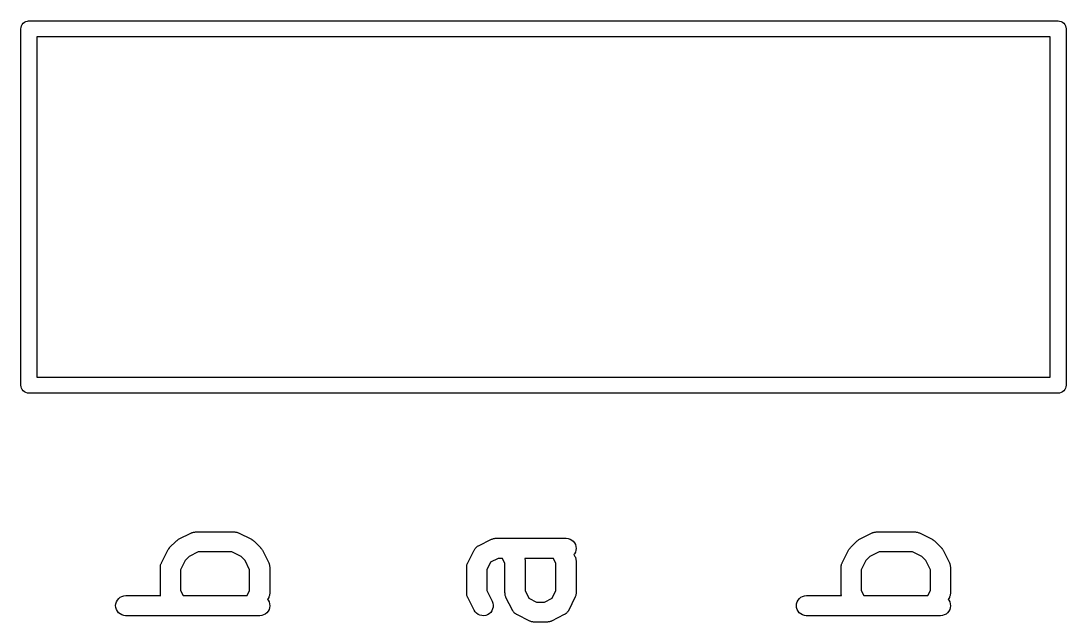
# Model space of a CAD drawing. Extents: x 79.2 to 140.3, y -94.5 to -17.5.
# Drawn here: x 102.81 to 110.61, y -89.46 to -84.97 of the extents above; entities that cross this region are included whole.
import ezdxf

# ---------------------------------------------------------------- set-up
doc = ezdxf.new("R2010")
doc.units = 0
doc.header["$MEASUREMENT"] = 0
doc.layers.add('BLACK', color=7, linetype='CONTINUOUS')

msp = doc.modelspace()

# ---------------------------------------------------------------- linework, layer by layer
at = {"layer": 'BLACK', "linetype": 'CONTINUOUS'}
for p, q in [((102.81, -85.03), (102.811, -85.0182)), ((102.811, -85.0182), (102.814, -85.0069)), ((102.814, -85.0069), (102.82, -84.9965)), ((102.82, -84.9965), (102.827, -84.9874)), ((102.827, -84.9874), (102.837, -84.9799)), ((102.837, -84.9799), (102.847, -84.9743)), ((102.847, -84.9743), (102.858, -84.9709)), ((102.858, -84.9709), (102.867, -84.97)), ((102.867, -84.97), (102.87, -84.9697)), ((102.867, -84.97), (102.867, -84.97)), ((102.87, -84.9697), (102.873, -84.97)), ((102.873, -84.97), (110.547, -84.97)), ((110.547, -84.97), (110.55, -84.9697)), ((110.55, -84.9697), (110.562, -84.9709)), ((110.562, -84.9709), (110.573, -84.9743)), ((110.573, -84.9743), (110.583, -84.9799)), ((110.583, -84.9799), (110.593, -84.9874)), ((110.593, -84.9874), (110.6, -84.9965)), ((110.6, -84.9965), (110.606, -85.0069)), ((110.606, -85.0069), (110.609, -85.0182)), ((110.609, -85.0182), (110.61, -85.025)), ((102.81, -85.033), (102.81, -85.03)), ((102.81, -87.6871), (102.81, -85.033)), ((102.93, -85.09), (102.93, -87.63)), ((110.49, -85.09), (102.93, -85.09)), ((110.49, -87.63), (110.49, -85.09)), ((110.61, -85.025), (110.61, -85.03)), ((110.61, -85.03), (110.61, -85.0329)), ((110.61, -85.0329), (110.61, -87.6871)), ((102.93, -87.63), (110.49, -87.63)), ((102.81, -87.69), (102.81, -87.6871)), ((102.811, -87.7018), (102.81, -87.69)), ((102.814, -87.7131), (102.811, -87.7018)), ((102.816, -87.7171), (102.814, -87.7131)), ((102.82, -87.7235), (102.816, -87.7171)), ((102.827, -87.7326), (102.82, -87.7235)), ((102.837, -87.7401), (102.827, -87.7326)), ((102.847, -87.7457), (102.837, -87.7401)), ((102.858, -87.7491), (102.847, -87.7457)), ((102.87, -87.7503), (102.858, -87.7491)), ((110.562, -87.7491), (110.553, -87.75)), ((110.573, -87.7457), (110.562, -87.7491)), ((110.583, -87.7401), (110.573, -87.7457)), ((110.593, -87.7326), (110.583, -87.7401)), ((110.6, -87.7235), (110.593, -87.7326)), ((110.606, -87.7131), (110.6, -87.7235)), ((110.609, -87.7018), (110.606, -87.7131)), ((110.61, -87.69), (110.609, -87.7018)), ((110.61, -87.6871), (110.61, -87.69)), ((102.873, -87.75), (102.87, -87.7503)), ((110.547, -87.75), (102.873, -87.75)), ((110.55, -87.7503), (110.547, -87.75)), ((110.553, -87.75), (110.55, -87.7503)), ((110.553, -87.75), (110.553, -87.75)), ((103.984, -88.8434), (103.987, -88.8411)), ((103.987, -88.8411), (104.083, -88.7935)), ((104.083, -88.7935), (104.084, -88.793)), ((104.084, -88.793), (104.086, -88.7923)), ((104.086, -88.7923), (104.088, -88.7912)), ((104.088, -88.7912), (104.093, -88.7897)), ((104.093, -88.7897), (104.097, -88.788)), ((104.097, -88.788), (104.1, -88.7876)), ((104.1, -88.7876), (104.102, -88.787)), ((104.102, -88.787), (104.107, -88.7865)), ((104.107, -88.7865), (104.112, -88.7857)), ((104.112, -88.7857), (104.114, -88.7858)), ((104.114, -88.7858), (104.116, -88.7856)), ((104.116, -88.7856), (104.402, -88.7856)), ((104.402, -88.7856), (104.403, -88.7856)), ((104.403, -88.7856), (104.405, -88.7858)), ((104.405, -88.7858), (104.407, -88.7858)), ((104.407, -88.7858), (104.412, -88.7866)), ((104.412, -88.7866), (104.417, -88.7872)), ((104.417, -88.7872), (104.42, -88.7879)), ((104.42, -88.7879), (104.422, -88.7883)), ((104.422, -88.7883), (104.427, -88.7901)), ((104.427, -88.7901), (104.431, -88.7916)), ((104.431, -88.7916), (104.433, -88.7927)), ((104.433, -88.7927), (104.435, -88.7935)), ((104.435, -88.7935), (104.531, -88.8411)), ((104.531, -88.8411), (104.532, -88.8416)), ((104.532, -88.8416), (104.535, -88.8439)), ((106.226, -88.8887), (106.321, -88.8411)), ((106.321, -88.8411), (106.322, -88.8406)), ((106.322, -88.8406), (106.324, -88.8399)), ((106.324, -88.8399), (106.326, -88.8388)), ((106.326, -88.8388), (106.331, -88.8374)), ((106.331, -88.8374), (106.336, -88.8356)), ((106.336, -88.8356), (106.338, -88.8353)), ((106.338, -88.8353), (106.34, -88.8346)), ((106.34, -88.8346), (106.345, -88.8341)), ((106.345, -88.8341), (106.35, -88.8333)), ((106.35, -88.8333), (106.352, -88.8334)), ((106.352, -88.8334), (106.355, -88.8332)), ((106.355, -88.8332), (106.878, -88.8332)), ((106.878, -88.8332), (106.879, -88.8332)), ((106.879, -88.8332), (106.894, -88.8348)), ((106.894, -88.8348), (106.908, -88.8393)), ((106.908, -88.8393), (106.921, -88.8463)), ((109.064, -88.8434), (109.067, -88.8411)), ((109.067, -88.8411), (109.163, -88.7935)), ((109.163, -88.7935), (109.164, -88.793)), ((109.164, -88.793), (109.166, -88.7923)), ((109.166, -88.7923), (109.168, -88.7912)), ((109.168, -88.7912), (109.173, -88.7897)), ((109.173, -88.7897), (109.177, -88.788)), ((109.177, -88.788), (109.18, -88.7876)), ((109.18, -88.7876), (109.182, -88.787)), ((109.182, -88.787), (109.187, -88.7865)), ((109.187, -88.7865), (109.192, -88.7857)), ((109.192, -88.7857), (109.194, -88.7858)), ((109.194, -88.7858), (109.196, -88.7856)), ((109.196, -88.7856), (109.482, -88.7856)), ((109.482, -88.7856), (109.483, -88.7856)), ((109.483, -88.7856), (109.485, -88.7858)), ((109.485, -88.7858), (109.487, -88.7858)), ((109.487, -88.7858), (109.492, -88.7866)), ((109.492, -88.7866), (109.497, -88.7872)), ((109.497, -88.7872), (109.5, -88.7879)), ((109.5, -88.7879), (109.502, -88.7883)), ((109.502, -88.7883), (109.507, -88.7901)), ((109.507, -88.7901), (109.511, -88.7916)), ((109.511, -88.7916), (109.513, -88.7927)), ((109.513, -88.7927), (109.515, -88.7935)), ((109.515, -88.7935), (109.611, -88.8411)), ((109.611, -88.8411), (109.612, -88.8416)), ((109.612, -88.8416), (109.615, -88.8439)), ((103.907, -88.9213), (103.909, -88.9178)), ((103.909, -88.9178), (103.911, -88.9141)), ((103.911, -88.9141), (103.913, -88.9117)), ((103.913, -88.9117), (103.915, -88.9091)), ((103.915, -88.9091), (103.918, -88.906)), ((103.918, -88.906), (103.92, -88.9028)), ((103.92, -88.9028), (103.968, -88.8552)), ((103.968, -88.8552), (103.969, -88.8544)), ((103.969, -88.8544), (103.972, -88.8518)), ((103.972, -88.8518), (103.975, -88.8489)), ((103.975, -88.8489), (103.978, -88.8472)), ((103.978, -88.8472), (103.98, -88.8453)), ((103.98, -88.8453), (103.984, -88.8434)), ((104.535, -88.8439), (104.539, -88.8459)), ((104.539, -88.8459), (104.541, -88.8478)), ((104.541, -88.8478), (104.544, -88.8495)), ((104.544, -88.8495), (104.547, -88.8525)), ((104.547, -88.8525), (104.55, -88.8552)), ((104.55, -88.8552), (104.598, -88.9028)), ((104.598, -88.9028), (104.599, -88.9035)), ((104.599, -88.9035), (104.601, -88.9068)), ((104.601, -88.9068), (104.604, -88.9099)), ((104.604, -88.9099), (104.606, -88.9125)), ((104.606, -88.9125), (104.608, -88.915)), ((104.608, -88.915), (104.61, -88.9187)), ((104.61, -88.9187), (104.612, -88.9223)), ((106.194, -88.9185), (106.198, -88.9139)), ((106.194, -88.92), (106.194, -88.9185)), ((106.198, -88.9139), (106.201, -88.9091)), ((106.201, -88.9091), (106.202, -88.9079)), ((106.202, -88.9079), (106.203, -88.9066)), ((106.203, -88.9066), (106.207, -88.9026)), ((106.207, -88.9026), (106.211, -88.8986)), ((106.211, -88.8986), (106.212, -88.8976)), ((106.212, -88.8976), (106.213, -88.8965)), ((106.213, -88.8965), (106.218, -88.8935)), ((106.218, -88.8935), (106.223, -88.8902)), ((106.223, -88.8902), (106.224, -88.8896)), ((106.224, -88.8896), (106.226, -88.8887)), ((106.921, -88.8463), (106.932, -88.8557)), ((106.932, -88.8557), (106.941, -88.8671)), ((106.941, -88.8671), (106.948, -88.8801)), ((106.948, -88.8801), (106.952, -88.8941)), ((106.952, -88.8941), (106.953, -88.9087)), ((106.953, -88.9087), (106.952, -88.9233)), ((108.987, -88.9213), (108.989, -88.9178)), ((108.989, -88.9178), (108.991, -88.9141)), ((108.991, -88.9141), (108.993, -88.9117)), ((108.993, -88.9117), (108.995, -88.9091)), ((108.995, -88.9091), (108.998, -88.906)), ((108.998, -88.906), (109, -88.9028)), ((109, -88.9028), (109.048, -88.8552)), ((109.048, -88.8552), (109.049, -88.8544)), ((109.049, -88.8544), (109.052, -88.8518)), ((109.052, -88.8518), (109.055, -88.8489)), ((109.055, -88.8489), (109.058, -88.8472)), ((109.058, -88.8472), (109.06, -88.8453)), ((109.06, -88.8453), (109.064, -88.8434)), ((109.615, -88.8439), (109.619, -88.8459)), ((109.619, -88.8459), (109.621, -88.8478)), ((109.621, -88.8478), (109.624, -88.8495)), ((109.624, -88.8495), (109.627, -88.8525)), ((109.627, -88.8525), (109.63, -88.8552)), ((109.63, -88.8552), (109.678, -88.9028)), ((109.678, -88.9028), (109.679, -88.9035)), ((109.679, -88.9035), (109.681, -88.9068)), ((109.681, -88.9068), (109.684, -88.9099)), ((109.684, -88.9099), (109.686, -88.9125)), ((109.686, -88.9125), (109.688, -88.915)), ((109.688, -88.915), (109.69, -88.9187)), ((109.69, -88.9187), (109.692, -88.9223)), ((103.859, -89.0175), (103.906, -88.9223)), ((103.906, -88.9223), (103.907, -88.9213)), ((104.065, -88.9698), (104.035, -89.0002)), ((104.134, -88.9356), (104.065, -88.9698)), ((104.384, -88.9356), (104.134, -88.9356)), ((104.453, -88.9698), (104.384, -88.9356)), ((104.483, -89.0002), (104.453, -88.9698)), ((104.612, -88.9223), (104.659, -89.0175)), ((106.145, -89.0175), (106.192, -88.9223)), ((106.192, -88.9223), (106.193, -88.9213)), ((106.193, -88.9213), (106.194, -88.92)), ((106.372, -88.9832), (106.315, -89.0117)), ((106.403, -88.9832), (106.372, -88.9832)), ((106.422, -89.0211), (106.403, -88.9832)), ((106.57, -88.9832), (106.57, -88.9846)), ((106.784, -88.9832), (106.57, -88.9832)), ((106.57, -88.9846), (106.57, -88.9867)), ((106.57, -88.9867), (106.571, -88.9889)), ((106.571, -88.9889), (106.572, -88.994)), ((106.572, -88.994), (106.572, -88.999)), ((106.803, -89.0211), (106.784, -88.9832)), ((106.941, -88.9501), (106.937, -88.9539)), ((106.937, -88.9539), (106.945, -88.9699)), ((106.948, -88.9373), (106.941, -88.9501)), ((106.945, -88.9699), (106.946, -88.9708)), ((106.946, -88.9708), (106.947, -88.9729)), ((106.947, -88.9729), (106.948, -88.9748)), ((106.952, -88.9233), (106.948, -88.9373)), ((106.948, -88.9748), (106.949, -88.9798)), ((106.949, -88.9798), (106.951, -88.9846)), ((106.951, -88.9846), (106.951, -88.9867)), ((106.951, -88.9867), (106.952, -88.9889)), ((106.952, -88.9889), (106.952, -88.994)), ((106.952, -88.994), (106.953, -88.999)), ((108.939, -89.0175), (108.986, -88.9223)), ((108.986, -88.9223), (108.987, -88.9213)), ((109.145, -88.9698), (109.115, -89.0002)), ((109.214, -88.9356), (109.145, -88.9698)), ((109.464, -88.9356), (109.214, -88.9356)), ((109.533, -88.9698), (109.464, -88.9356)), ((109.563, -89.0002), (109.533, -88.9698)), ((109.692, -88.9223), (109.739, -89.0175)), ((103.851, -89.0456), (103.852, -89.0405)), ((103.851, -89.0478), (103.851, -89.0456)), ((103.851, -89.05), (103.851, -89.0478)), ((103.851, -89.051), (103.851, -89.05)), ((103.851, -89.2415), (103.851, -89.051)), ((103.852, -89.0355), (103.853, -89.0334)), ((103.852, -89.0405), (103.852, -89.0355)), ((103.853, -89.0312), (103.855, -89.0264)), ((103.853, -89.0334), (103.853, -89.0312)), ((103.855, -89.0264), (103.857, -89.0215)), ((103.857, -89.0215), (103.858, -89.0196)), ((103.858, -89.0196), (103.859, -89.0175)), ((104.035, -89.0002), (104.001, -89.0688)), ((104.001, -89.0688), (104.001, -89.2238)), ((104.517, -89.0688), (104.483, -89.0002)), ((104.517, -89.2238), (104.517, -89.0688)), ((104.659, -89.0175), (104.66, -89.0184)), ((104.66, -89.0184), (104.661, -89.0205)), ((104.661, -89.0205), (104.662, -89.0225)), ((104.662, -89.0225), (104.663, -89.0274)), ((104.663, -89.0274), (104.665, -89.0322)), ((104.665, -89.0322), (104.665, -89.0344)), ((104.665, -89.0344), (104.666, -89.0365)), ((104.666, -89.0365), (104.666, -89.0416)), ((104.666, -89.0416), (104.667, -89.0466)), ((104.667, -89.0466), (104.667, -89.0489)), ((104.667, -89.0489), (104.667, -89.051)), ((104.667, -89.051), (104.667, -89.2415)), ((106.137, -89.0456), (106.138, -89.0405)), ((106.137, -89.0478), (106.137, -89.0456)), ((106.137, -89.05), (106.137, -89.0478)), ((106.137, -89.051), (106.137, -89.05)), ((106.137, -89.2415), (106.137, -89.051)), ((106.138, -89.0355), (106.139, -89.0334)), ((106.138, -89.0405), (106.138, -89.0355)), ((106.139, -89.0312), (106.141, -89.0264)), ((106.139, -89.0334), (106.139, -89.0312)), ((106.141, -89.0264), (106.143, -89.0215)), ((106.143, -89.0215), (106.144, -89.0196)), ((106.144, -89.0196), (106.145, -89.0175)), ((106.315, -89.0117), (106.287, -89.0688)), ((106.287, -89.0688), (106.287, -89.2238)), ((106.422, -89.2415), (106.422, -89.0211)), ((106.572, -88.999), (106.572, -89.0012)), ((106.572, -89.0012), (106.572, -89.0034)), ((106.572, -89.0034), (106.572, -89.2238)), ((106.803, -89.2238), (106.803, -89.0211)), ((106.953, -88.999), (106.953, -89.0012)), ((106.953, -89.0012), (106.953, -89.0034)), ((106.953, -89.0034), (106.953, -89.2415)), ((108.931, -89.0456), (108.932, -89.0405)), ((108.931, -89.0478), (108.931, -89.0456)), ((108.931, -89.05), (108.931, -89.0478)), ((108.931, -89.051), (108.931, -89.05)), ((108.931, -89.2415), (108.931, -89.051)), ((108.932, -89.0355), (108.933, -89.0334)), ((108.932, -89.0405), (108.932, -89.0355)), ((108.933, -89.0312), (108.935, -89.0264)), ((108.933, -89.0334), (108.933, -89.0312)), ((108.935, -89.0264), (108.937, -89.0215)), ((108.937, -89.0215), (108.938, -89.0196)), ((108.938, -89.0196), (108.939, -89.0175)), ((109.115, -89.0002), (109.081, -89.0688)), ((109.081, -89.0688), (109.081, -89.2238)), ((109.597, -89.0688), (109.563, -89.0002)), ((109.597, -89.2238), (109.597, -89.0688)), ((109.739, -89.0175), (109.74, -89.0184)), ((109.74, -89.0184), (109.741, -89.0205)), ((109.741, -89.0205), (109.742, -89.0225)), ((109.742, -89.0225), (109.743, -89.0274)), ((109.743, -89.0274), (109.745, -89.0322)), ((109.745, -89.0322), (109.745, -89.0344)), ((109.745, -89.0344), (109.746, -89.0365)), ((109.746, -89.0365), (109.746, -89.0416)), ((109.746, -89.0416), (109.747, -89.0466)), ((109.747, -89.0466), (109.747, -89.0489)), ((109.747, -89.0489), (109.747, -89.051)), ((109.747, -89.051), (109.747, -89.2415)), ((104.001, -89.2238), (104.02, -89.2618)), ((104.498, -89.2618), (104.517, -89.2238)), ((106.287, -89.2238), (106.326, -89.3032)), ((106.572, -89.2238), (106.601, -89.2809)), ((106.775, -89.2809), (106.803, -89.2238)), ((109.081, -89.2238), (109.1, -89.2618)), ((109.578, -89.2618), (109.597, -89.2238)), ((103.519, -89.3217), (103.523, -89.3077)), ((103.523, -89.3077), (103.53, -89.2948)), ((103.53, -89.2948), (103.54, -89.2835)), ((103.54, -89.2835), (103.551, -89.2743)), ((103.551, -89.2743), (103.564, -89.2674)), ((103.564, -89.2674), (103.578, -89.2632)), ((103.578, -89.2632), (103.592, -89.2618)), ((103.592, -89.2618), (103.854, -89.2618)), ((103.851, -89.2437), (103.851, -89.2415)), ((103.851, -89.2459), (103.851, -89.2437)), ((103.852, -89.251), (103.851, -89.2459)), ((103.852, -89.2561), (103.852, -89.251)), ((103.853, -89.2582), (103.852, -89.2561)), ((103.853, -89.2604), (103.853, -89.2582)), ((103.854, -89.2618), (103.853, -89.2604)), ((104.02, -89.2618), (104.498, -89.2618)), ((104.659, -89.2751), (104.651, -89.2911)), ((104.651, -89.2911), (104.655, -89.2957)), ((104.655, -89.2957), (104.662, -89.3087)), ((104.66, -89.273), (104.659, -89.2751)), ((104.661, -89.2711), (104.66, -89.273)), ((104.663, -89.2662), (104.661, -89.2711)), ((104.662, -89.3087), (104.666, -89.3227)), ((104.665, -89.2614), (104.663, -89.2662)), ((104.666, -89.2571), (104.665, -89.2592)), ((104.665, -89.2592), (104.665, -89.2614)), ((104.667, -89.247), (104.666, -89.252)), ((104.666, -89.252), (104.666, -89.2571)), ((104.667, -89.2415), (104.667, -89.2426)), ((104.667, -89.2426), (104.667, -89.2448)), ((104.667, -89.2448), (104.667, -89.247)), ((106.137, -89.2437), (106.137, -89.2415)), ((106.137, -89.2459), (106.137, -89.2437)), ((106.138, -89.251), (106.137, -89.2459)), ((106.138, -89.2561), (106.138, -89.251)), ((106.139, -89.2582), (106.138, -89.2561)), ((106.139, -89.2604), (106.139, -89.2582)), ((106.141, -89.2652), (106.139, -89.2604)), ((106.142, -89.2701), (106.141, -89.2652)), ((106.143, -89.2721), (106.142, -89.2701)), ((106.144, -89.2741), (106.143, -89.2721)), ((106.145, -89.2751), (106.144, -89.2741)), ((106.192, -89.3703), (106.145, -89.2751)), ((106.326, -89.3032), (106.327, -89.3042)), ((106.327, -89.3042), (106.332, -89.3179)), ((106.423, -89.2437), (106.422, -89.2415)), ((106.423, -89.2459), (106.423, -89.2437)), ((106.423, -89.251), (106.423, -89.2459)), ((106.424, -89.2561), (106.423, -89.251)), ((106.424, -89.2582), (106.424, -89.2561)), ((106.425, -89.2604), (106.424, -89.2582)), ((106.427, -89.2652), (106.425, -89.2604)), ((106.428, -89.2701), (106.427, -89.2652)), ((106.429, -89.2721), (106.428, -89.2701)), ((106.43, -89.2741), (106.429, -89.2721)), ((106.43, -89.2751), (106.43, -89.2741)), ((106.478, -89.3703), (106.43, -89.2751)), ((106.601, -89.2809), (106.658, -89.3094)), ((106.658, -89.3094), (106.718, -89.3094)), ((106.718, -89.3094), (106.775, -89.2809)), ((106.945, -89.2751), (106.898, -89.3703)), ((106.946, -89.273), (106.945, -89.2751)), ((106.947, -89.2711), (106.946, -89.273)), ((106.949, -89.2662), (106.947, -89.2711)), ((106.951, -89.2614), (106.949, -89.2662)), ((106.952, -89.2571), (106.951, -89.2592)), ((106.951, -89.2592), (106.951, -89.2614)), ((106.953, -89.247), (106.952, -89.252)), ((106.952, -89.252), (106.952, -89.2571)), ((106.953, -89.2415), (106.953, -89.2426)), ((106.953, -89.2426), (106.953, -89.2448)), ((106.953, -89.2448), (106.953, -89.247)), ((108.599, -89.3217), (108.603, -89.3077)), ((108.603, -89.3077), (108.61, -89.2948)), ((108.61, -89.2948), (108.62, -89.2835)), ((108.62, -89.2835), (108.631, -89.2743)), ((108.631, -89.2743), (108.644, -89.2674)), ((108.644, -89.2674), (108.658, -89.2632)), ((108.658, -89.2632), (108.672, -89.2618)), ((108.672, -89.2618), (108.934, -89.2618)), ((108.931, -89.2437), (108.931, -89.2415)), ((108.931, -89.2459), (108.931, -89.2437)), ((108.932, -89.251), (108.931, -89.2459)), ((108.932, -89.2561), (108.932, -89.251)), ((108.933, -89.2582), (108.932, -89.2561)), ((108.933, -89.2604), (108.933, -89.2582)), ((108.934, -89.2618), (108.933, -89.2604)), ((109.1, -89.2618), (109.578, -89.2618)), ((109.739, -89.2751), (109.731, -89.2911)), ((109.731, -89.2911), (109.735, -89.2957)), ((109.735, -89.2957), (109.742, -89.3087)), ((109.74, -89.273), (109.739, -89.2751)), ((109.741, -89.2711), (109.74, -89.273)), ((109.743, -89.2662), (109.741, -89.2711)), ((109.742, -89.3087), (109.746, -89.3227)), ((109.745, -89.2614), (109.743, -89.2662)), ((109.746, -89.2571), (109.745, -89.2592)), ((109.745, -89.2592), (109.745, -89.2614)), ((109.747, -89.247), (109.746, -89.252)), ((109.746, -89.252), (109.746, -89.2571)), ((109.747, -89.2415), (109.747, -89.2426)), ((109.747, -89.2426), (109.747, -89.2448)), ((109.747, -89.2448), (109.747, -89.247)), ((103.517, -89.3362), (103.519, -89.3217)), ((103.519, -89.3508), (103.517, -89.3362)), ((103.523, -89.3649), (103.519, -89.3508)), ((103.53, -89.3778), (103.523, -89.3649)), ((103.539, -89.3892), (103.53, -89.3778)), ((104.655, -89.3787), (104.645, -89.39)), ((104.662, -89.3658), (104.655, -89.3787)), ((104.666, -89.3518), (104.662, -89.3658)), ((104.666, -89.3227), (104.667, -89.3373)), ((104.667, -89.3373), (104.666, -89.3518)), ((106.2, -89.3827), (106.192, -89.3703)), ((106.21, -89.3933), (106.2, -89.3827)), ((106.316, -89.3864), (106.305, -89.3964)), ((106.324, -89.3745), (106.316, -89.3864)), ((106.33, -89.3612), (106.324, -89.3745)), ((106.334, -89.347), (106.33, -89.3612)), ((106.332, -89.3179), (106.334, -89.3324)), ((106.334, -89.3324), (106.334, -89.347)), ((106.479, -89.3717), (106.478, -89.3703)), ((106.479, -89.3732), (106.479, -89.3717)), ((106.483, -89.3779), (106.479, -89.3732)), ((106.486, -89.3827), (106.483, -89.3779)), ((106.487, -89.3839), (106.486, -89.3827)), ((106.488, -89.3852), (106.487, -89.3839)), ((106.492, -89.3892), (106.488, -89.3852)), ((106.887, -89.386), (106.883, -89.3899)), ((106.888, -89.3847), (106.887, -89.386)), ((106.889, -89.3835), (106.888, -89.3847)), ((106.893, -89.3787), (106.889, -89.3835)), ((106.896, -89.3741), (106.893, -89.3787)), ((106.897, -89.3712), (106.896, -89.3726)), ((106.896, -89.3726), (106.896, -89.3741)), ((106.898, -89.3703), (106.897, -89.3712)), ((108.597, -89.3362), (108.599, -89.3217)), ((108.599, -89.3508), (108.597, -89.3362)), ((108.603, -89.3649), (108.599, -89.3508)), ((108.61, -89.3778), (108.603, -89.3649)), ((108.619, -89.3892), (108.61, -89.3778)), ((109.735, -89.3787), (109.725, -89.39)), ((109.742, -89.3658), (109.735, -89.3787)), ((109.746, -89.3518), (109.742, -89.3658)), ((109.746, -89.3227), (109.747, -89.3373)), ((109.747, -89.3373), (109.746, -89.3518)), ((103.55, -89.3986), (103.539, -89.3892)), ((103.563, -89.4057), (103.55, -89.3986)), ((103.577, -89.4101), (103.563, -89.4057)), ((103.591, -89.4118), (103.577, -89.4101)), ((103.592, -89.4118), (103.591, -89.4118)), ((104.592, -89.4118), (103.592, -89.4118)), ((104.607, -89.4103), (104.592, -89.4118)), ((104.621, -89.4061), (104.607, -89.4103)), ((104.634, -89.3992), (104.621, -89.4061)), ((104.645, -89.39), (104.634, -89.3992)), ((106.222, -89.4018), (106.21, -89.3933)), ((106.235, -89.4078), (106.222, -89.4018)), ((106.25, -89.4111), (106.235, -89.4078)), ((106.264, -89.4116), (106.25, -89.4111)), ((106.279, -89.4092), (106.264, -89.4116)), ((106.292, -89.4041), (106.279, -89.4092)), ((106.305, -89.3964), (106.292, -89.4041)), ((106.496, -89.3933), (106.492, -89.3892)), ((106.497, -89.3943), (106.496, -89.3933)), ((106.498, -89.3954), (106.497, -89.3943)), ((106.503, -89.3985), (106.498, -89.3954)), ((106.508, -89.4018), (106.503, -89.3985)), ((106.509, -89.4025), (106.508, -89.4018)), ((106.511, -89.4034), (106.509, -89.4025)), ((106.512, -89.4038), (106.511, -89.4034)), ((106.607, -89.4515), (106.512, -89.4038)), ((106.609, -89.4523), (106.607, -89.4515)), ((106.611, -89.4533), (106.609, -89.4523)), ((106.616, -89.4549), (106.611, -89.4533)), ((106.62, -89.4567), (106.616, -89.4549)), ((106.623, -89.4571), (106.62, -89.4567)), ((106.625, -89.4577), (106.623, -89.4571)), ((106.63, -89.4583), (106.625, -89.4577)), ((106.635, -89.4592), (106.63, -89.4583)), ((106.637, -89.4591), (106.635, -89.4592)), ((106.639, -89.4594), (106.637, -89.4591)), ((106.64, -89.4594), (106.639, -89.4594)), ((106.736, -89.4594), (106.64, -89.4594)), ((106.738, -89.4592), (106.736, -89.4594)), ((106.74, -89.4593), (106.738, -89.4592)), ((106.745, -89.4585), (106.74, -89.4593)), ((106.75, -89.458), (106.745, -89.4585)), ((106.752, -89.4573), (106.75, -89.458)), ((106.754, -89.457), (106.752, -89.4573)), ((106.759, -89.4552), (106.754, -89.457)), ((106.764, -89.4537), (106.759, -89.4552)), ((106.766, -89.4527), (106.764, -89.4537)), ((106.768, -89.4519), (106.766, -89.4527)), ((106.769, -89.4515), (106.768, -89.4519)), ((106.864, -89.4038), (106.769, -89.4515)), ((106.866, -89.403), (106.864, -89.4038)), ((106.867, -89.4023), (106.866, -89.403)), ((106.872, -89.3991), (106.867, -89.4023)), ((106.877, -89.3961), (106.872, -89.3991)), ((106.878, -89.3949), (106.877, -89.3961)), ((106.879, -89.394), (106.878, -89.3949)), ((106.883, -89.3899), (106.879, -89.394)), ((108.63, -89.3986), (108.619, -89.3892)), ((108.643, -89.4057), (108.63, -89.3986)), ((108.657, -89.4101), (108.643, -89.4057)), ((108.671, -89.4118), (108.657, -89.4101)), ((108.672, -89.4118), (108.671, -89.4118)), ((109.672, -89.4118), (108.672, -89.4118)), ((109.687, -89.4103), (109.672, -89.4118)), ((109.701, -89.4061), (109.687, -89.4103)), ((109.714, -89.3992), (109.701, -89.4061)), ((109.725, -89.39), (109.714, -89.3992))]:
    msp.add_line(p, q, dxfattribs=at)

doc.saveas('drawing.dxf')
